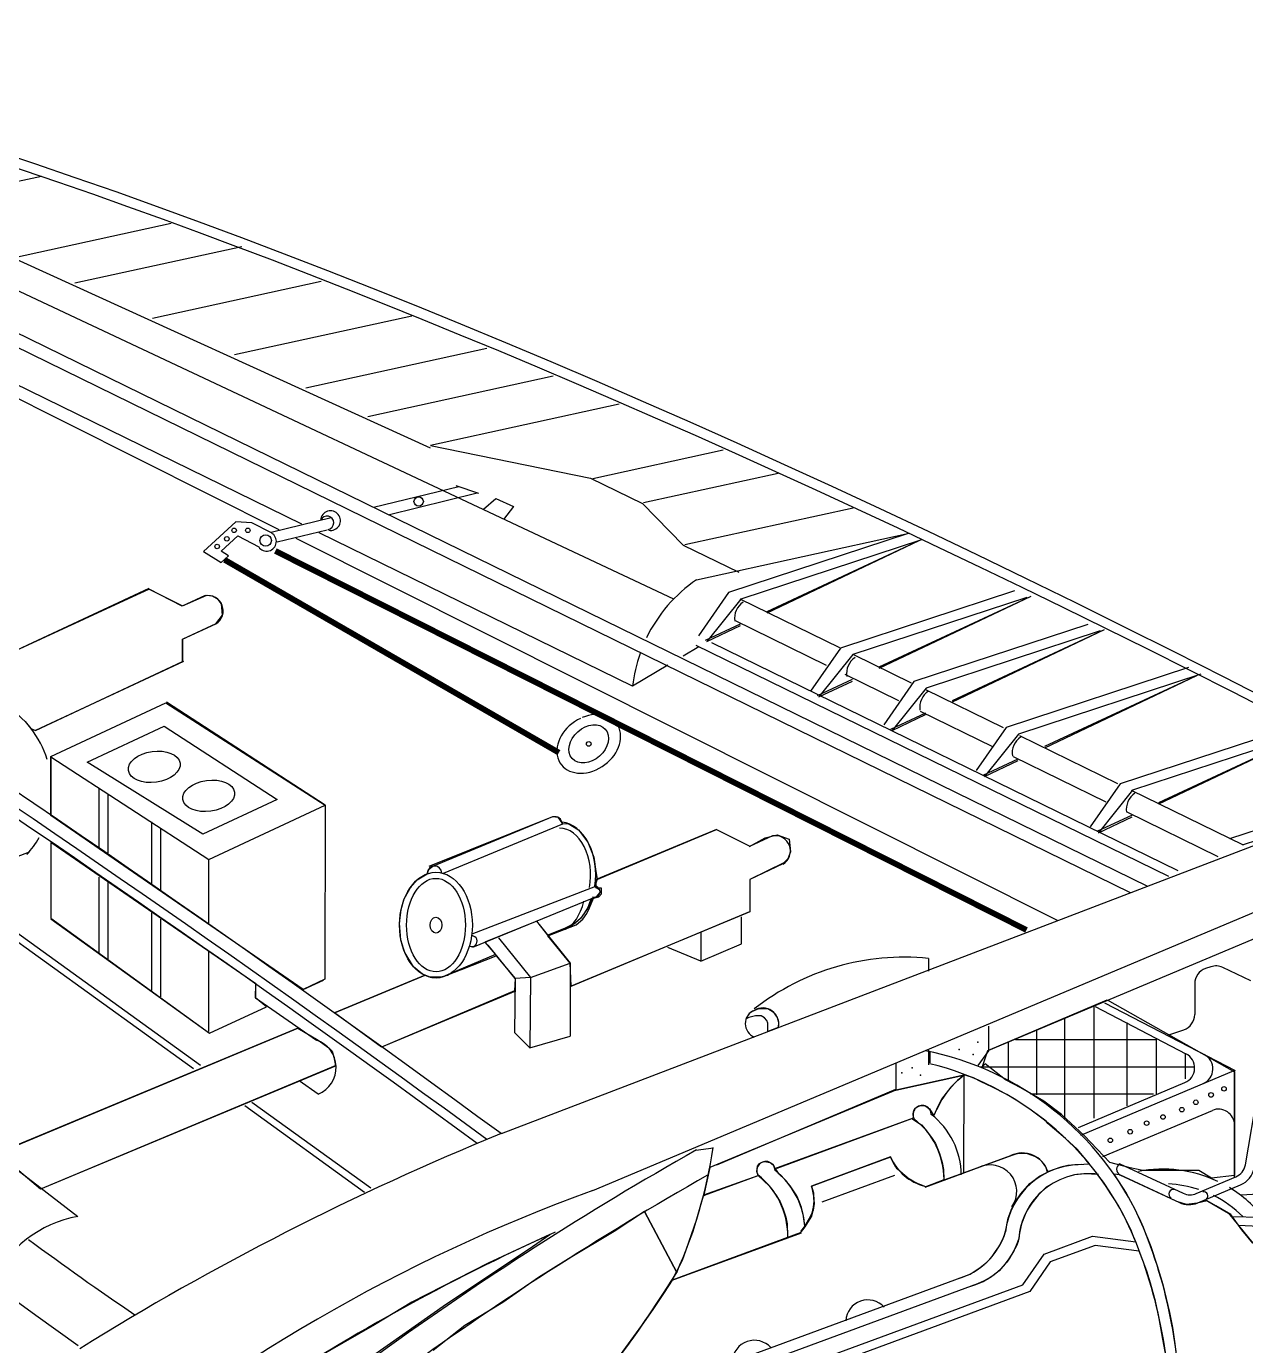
# Model space of a CAD drawing. Extents: x 4.3 to 16.6, y -10.2 to -1.3.
# Drawn here: x 6.547 to 8.648, y -5.656 to -3.382 of the extents above; entities that cross this region are included whole.
import ezdxf

# ---------------------------------------------------------------- set-up
doc = ezdxf.new("R2010")
doc.units = 0
doc.header["$MEASUREMENT"] = 0
doc.linetypes.add('0', pattern=[0])
doc.layers.get('0').update_dxf_attribs({"linetype": 'CONTINUOUS'})
doc.layers.add('1', color=7, linetype='CONTINUOUS')

# ---------------------------------------------------------------- blocks, each defined once
blk = doc.blocks.new('48')
at = {"color": 0, "linetype": '0'}
blk.add_arc((0, 0), 1, 276.07573, 64.48659, dxfattribs=at)
blk = doc.blocks.new('UNITCIRCLE0')
at = {"color": 0, "linetype": '0'}
blk.add_circle((0, 0), 1, dxfattribs=at)
blk = doc.blocks.new('49')
at = {"color": 0, "linetype": '0'}
blk.add_arc((0, 0), 1, 202.4839, 245.0477, dxfattribs=at)
blk = doc.blocks.new('50')
at = {"color": 0, "linetype": '0'}
blk.add_arc((0, 0), 1, 258.5212, 355.9733, dxfattribs=at)
blk = doc.blocks.new('51')
at = {"color": 0, "linetype": '0'}
blk.add_arc((0, 0), 1, 255.1178, 0.0112, dxfattribs=at)
blk = doc.blocks.new('52')
at = {"color": 0, "linetype": '0'}
blk.add_arc((0, 0), 1, 192.502, 241.6128, dxfattribs=at)
blk = doc.blocks.new('70')
at = {"color": 0, "linetype": '0'}
blk.add_arc((0, 0), 1, 276.13047, 339.78506, dxfattribs=at)
blk = doc.blocks.new('71')
at = {"color": 0, "linetype": '0'}
blk.add_arc((0, 0), 1, 76.1496, 73.3036, dxfattribs=at)

msp = doc.modelspace()

# ---------------------------------------------------------------- linework, layer by layer
at = {"layer": '1', "color": 7, "linetype": '0'}
for p, q in [((7.662777, -4.37), (5.753192, -3.47195)), ((5.659506, -3.484536), (8.479046, -4.864461)), ((5.65842, -3.508118), (8.449362, -4.875276)), ((6.572452, -3.640945), (6.400074, -3.678661)), ((7.021298, -4.240477), (5.977177, -3.729007)), ((7.243222, -4.109194), (6.390131, -3.721214)), ((6.796127, -3.722508), (6.525859, -3.781644)), ((5.950591, -3.73199), (6.981974, -4.249732)), ((6.917882, -3.762368), (6.630204, -3.825313)), ((7.054857, -3.822159), (6.763815, -3.885839)), ((7.210856, -3.881949), (6.905188, -3.94883)), ((7.340221, -3.937754), (7.028328, -4.005997)), ((7.454367, -3.985587), (7.135212, -4.055418)), ((7.568512, -4.033419), (7.243229, -4.104591)), ((7.243229, -4.104591), (7.51905, -4.160973)), ((7.747341, -4.11314), (7.523123, -4.162199)), ((7.51905, -4.160973), (7.608566, -4.204701)), ((7.842462, -4.153), (7.61015, -4.203831)), ((7.291741, -4.175941), (7.144693, -4.211934)), ((7.286868, -4.173676), (7.325738, -4.187249)), ((7.323621, -4.18727), (7.170107, -4.224847)), ((7.334376, -4.214396), (7.35597, -4.196299)), ((7.35597, -4.196299), (7.386203, -4.209872)), ((7.608566, -4.204701), (7.678854, -4.276567)), ((7.386203, -4.209872), (7.368927, -4.232495)), ((7.971828, -4.212791), (7.68172, -4.276267)), ((6.907417, -4.236468), (6.851605, -4.287629)), ((6.935323, -4.23793), (6.907417, -4.236468)), ((6.96881, -4.25547), (6.935323, -4.23793)), ((7.071851, -4.229764), (6.968698, -4.255013)), ((7.064961, -4.250583), (6.978618, -4.271718)), ((6.882129, -4.287239), (6.910996, -4.260777)), ((6.910996, -4.260777), (6.946984, -4.279627)), ((7.011296, -4.264452), (8.324433, -4.923633)), ((7.591341, -4.519716), (7.051281, -4.255164)), ((7.701683, -4.336359), (8.068236, -4.256156)), ((8.068236, -4.256156), (7.756704, -4.358489)), ((8.089577, -4.267444), (7.778044, -4.369775)), ((7.823423, -4.390757), (8.085368, -4.268827)), ((7.823464, -4.393346), (8.085368, -4.268827)), ((6.851605, -4.287629), (6.882302, -4.306632)), ((6.89486, -4.295119), (6.882129, -4.287239)), ((6.882302, -4.306632), (6.89486, -4.295119)), ((7.678854, -4.276567), (7.774514, -4.323297)), ((6.757881, -4.351521), (6.504185, -4.469858)), ((6.758323, -4.352469), (6.814539, -4.38069)), ((6.854761, -4.363599), (6.815179, -4.382062)), ((7.756704, -4.358489), (7.705026, -4.432699)), ((8.249809, -4.355401), (7.94961, -4.45401)), ((8.01633, -4.486278), (8.278275, -4.364348)), ((8.01637, -4.488867), (8.278275, -4.364348)), ((7.778044, -4.369775), (7.71947, -4.442788)), ((7.948509, -4.453725), (7.776694, -4.369794)), ((8.271149, -4.366688), (7.970951, -4.465296)), ((7.925649, -4.483911), (7.76753, -4.406671)), ((6.873019, -4.412143), (6.816109, -4.43869)), ((7.717062, -4.440266), (7.777687, -4.412046)), ((7.71947, -4.442788), (7.777354, -4.415268)), ((8.37612, -4.413294), (8.075922, -4.511901)), ((8.39746, -4.424581), (8.097262, -4.523189)), ((8.142641, -4.544171), (8.404586, -4.42224)), ((8.142681, -4.546759), (8.404586, -4.42224)), ((6.815817, -4.43869), (6.815817, -4.476904)), ((7.705487, -4.451954), (7.678795, -4.467799)), ((8.515791, -4.847564), (7.700931, -4.449506)), ((8.53193, -4.837793), (7.727824, -4.444989)), ((7.94961, -4.45401), (7.897932, -4.528221)), ((6.81767, -4.476904), (6.562211, -4.596066)), ((7.970951, -4.465296), (7.912376, -4.538309)), ((8.072454, -4.514272), (7.972918, -4.465649)), ((7.365755, -5.290522), (9.446067, -4.49438)), ((7.652103, -4.483645), (7.591341, -4.519716)), ((8.050589, -4.544944), (7.957878, -4.499655)), ((8.549798, -4.487727), (8.235138, -4.591086)), ((8.571138, -4.499014), (8.256479, -4.602373)), ((8.301857, -4.623354), (8.563802, -4.501424)), ((8.301898, -4.625943), (8.563802, -4.501424)), ((7.909969, -4.535787), (7.970593, -4.507567)), ((7.912376, -4.538309), (7.970261, -4.510789)), ((8.075922, -4.511901), (8.024243, -4.586113)), ((8.097262, -4.523189), (8.038688, -4.596201)), ((7.061666, -4.724965), (6.787847, -4.547113)), ((8.230618, -4.591535), (8.096864, -4.526196)), ((6.588869, -4.640946), (6.786899, -4.548574)), ((8.036281, -4.593678), (8.096905, -4.56546)), ((8.038688, -4.596201), (8.096572, -4.568681)), ((8.21264, -4.624105), (8.0877, -4.563072)), ((8.235138, -4.591086), (8.183459, -4.665297)), ((8.739264, -4.586971), (8.431941, -4.68792)), ((8.256479, -4.602373), (8.197905, -4.675385)), ((8.427792, -4.687854), (8.258915, -4.605358)), ((8.760605, -4.598258), (8.453281, -4.699207)), ((8.49866, -4.720189), (8.760605, -4.598258)), ((8.498701, -4.722777), (8.760605, -4.598258)), ((6.588636, -4.641304), (6.861264, -4.818381)), ((6.588869, -4.640946), (6.588869, -4.742528)), ((8.195497, -4.672863), (8.256121, -4.644644)), ((8.197905, -4.675385), (8.255788, -4.647865)), ((8.407869, -4.719474), (8.247762, -4.641262)), ((6.671248, -4.694659), (6.671248, -4.79733)), ((6.687258, -4.705712), (6.687258, -4.807)), ((8.431941, -4.68792), (8.380262, -4.762132)), ((8.453281, -4.699207), (8.394707, -4.772219)), ((8.644531, -4.793731), (8.451206, -4.699292)), ((8.620848, -4.782162), (8.912943, -4.686216)), ((8.940121, -4.695586), (8.642188, -4.793449)), ((6.210703, -4.728615), (6.83454, -5.178802)), ((6.224275, -4.723596), (6.846757, -5.172807)), ((6.861207, -4.818471), (7.061666, -4.724965)), ((7.061666, -4.724965), (7.061149, -5.024593)), ((7.240781, -4.829649), (7.454007, -4.744553)), ((8.3923, -4.769698), (8.452924, -4.741478)), ((8.394707, -4.772219), (8.452591, -4.744699)), ((8.600978, -4.813807), (8.443987, -4.737117)), ((6.762033, -4.753626), (6.762033, -4.86019)), ((6.778043, -4.764679), (6.778043, -4.871473)), ((7.26544, -4.841806), (7.471413, -4.756709)), ((7.735986, -4.766515), (7.528934, -4.852765)), ((7.735986, -4.766515), (7.792201, -4.794736)), ((6.588869, -4.78927), (6.588869, -4.919827)), ((7.832423, -4.777645), (7.792841, -4.796108)), ((6.460459, -4.840449), (6.552221, -4.805032)), ((6.861207, -4.929498), (6.861207, -4.818471)), ((7.52298, -5.38887), (8.90281, -4.808463)), ((7.850682, -4.826189), (7.793773, -4.852735)), ((6.671248, -4.848908), (6.671248, -4.981075)), ((6.687258, -4.856966), (6.687258, -4.990747)), ((7.314757, -4.946658), (7.527983, -4.8646)), ((7.793479, -4.852735), (7.793479, -4.90871)), ((7.316207, -4.969452), (7.532335, -4.881315)), ((6.762033, -4.910157), (6.762033, -5.044274)), ((7.485802, -5.03656), (7.793801, -4.90826)), ((6.588869, -4.920442), (6.862467, -5.117881)), ((6.778043, -4.921439), (6.778043, -5.055327)), ((7.430191, -4.930464), (7.484111, -4.996919)), ((7.449273, -4.947206), (7.488819, -4.931461)), ((7.779078, -4.963692), (7.779078, -4.917173)), ((8.730389, -4.92679), (8.204699, -5.147916)), ((7.360414, -4.953723), (7.415592, -5.021731)), ((7.709301, -4.943755), (7.709301, -4.993597)), ((6.861207, -5.114856), (6.861207, -4.977853)), ((7.38896, -5.0235), (7.342436, -4.966161)), ((7.709301, -4.993597), (7.65221, -4.970337)), ((7.709301, -4.993597), (7.779078, -4.963692)), ((7.271242, -5.018078), (7.356174, -4.984268)), ((7.415592, -5.021731), (7.484111, -4.996919)), ((7.484111, -4.996919), (7.484111, -5.123182)), ((8.10147, -4.988979), (8.10147, -5.010752)), ((7.233936, -5.017538), (7.077825, -5.082566)), ((7.38896, -5.0235), (7.387995, -5.116527)), ((7.415592, -5.021731), (7.38896, -5.0235)), ((7.415592, -5.021731), (7.414333, -5.143118)), ((8.588234, -5.003317), (8.579183, -5.006311)), ((8.657247, -5.027379), (8.608604, -5.004537)), ((6.941752, -5.033469), (6.941752, -5.056727)), ((7.02383, -5.042611), (7.058961, -5.026224)), ((7.389747, -5.045328), (7.158589, -5.141618)), ((8.56028, -5.032475), (8.56028, -5.08582)), ((6.941752, -5.056727), (7.046418, -5.129827)), ((8.40473, -5.065473), (8.62983, -5.18232)), ((6.862467, -5.117881), (6.960277, -5.072258)), ((8.336046, -5.092986), (8.336046, -5.266523)), ((8.386549, -5.071822), (8.386549, -5.264408)), ((8.388569, -5.071822), (8.545316, -5.153187)), ((7.014335, -5.109013), (6.492902, -5.326219)), ((8.204738, -5.105683), (8.204738, -5.14801)), ((8.287562, -5.112031), (8.287562, -5.224196)), ((8.443112, -5.099334), (8.443112, -5.243245)), ((8.515838, -5.120497), (8.541436, -5.111964)), ((7.387995, -5.116527), (7.414333, -5.143118)), ((7.414333, -5.143118), (7.484111, -5.123182)), ((8.239079, -5.133195), (8.239079, -5.198801)), ((8.2512, -5.128963), (8.493616, -5.128963)), ((8.493616, -5.128963), (8.493616, -5.222081)), ((8.101673, -5.147153), (8.101673, -5.172074)), ((8.103731, -5.150126), (8.103731, -5.169172)), ((8.204738, -5.14801), (8.186557, -5.173405)), ((8.544119, -5.152242), (8.544119, -5.196685)), ((6.285867, -5.165524), (6.635221, -5.433503)), ((7.080406, -5.174185), (6.570964, -5.386396)), ((8.045148, -5.169172), (8.045148, -5.215732)), ((8.190597, -5.175522), (8.558259, -5.175522)), ((8.363821, -5.2934), (8.628208, -5.182188)), ((8.628963, -5.365991), (8.628963, -5.181871)), ((7.04959, -5.222864), (7.01678, -5.199949)), ((8.045148, -5.215732), (8.162314, -5.190336)), ((8.162314, -5.190336), (8.161672, -5.358244)), ((8.359822, -5.280231), (8.543304, -5.203051)), ((8.044896, -5.215135), (7.735815, -5.345146)), ((8.277462, -5.222081), (8.489575, -5.222081)), ((8.647667, -5.344736), (8.669071, -5.219238)), ((6.922894, -5.242562), (7.129409, -5.391592)), ((6.935112, -5.236567), (7.14005, -5.384459)), ((8.401932, -5.330277), (8.590719, -5.250865)), ((7.840748, -5.350664), (8.072989, -5.265108)), ((7.700731, -5.319618), (7.730932, -5.315303)), ((7.899724, -5.381434), (8.036219, -5.331151)), ((8.095896, -5.383155), (8.24339, -5.32882)), ((8.430991, -5.342711), (8.540664, -5.393775)), ((7.715251, -5.396894), (7.807749, -5.362819)), ((7.91817, -5.40849), (8.043665, -5.362258)), ((8.430991, -5.361758), (8.533876, -5.409661)), ((8.562983, -5.394195), (8.631186, -5.365505)), ((8.565759, -5.410261), (8.639205, -5.379367)), ((8.579072, -5.40506), (8.618499, -5.428294)), ((7.611969, -5.42529), (7.667556, -5.530112)), ((8.618499, -5.428294), (8.660391, -5.479924)), ((7.65991, -5.543769), (7.882406, -5.461803))]:
    msp.add_line(p, q, dxfattribs=at)
at = {"layer": '1', "color": 7, "linetype": 'Continuous', "const_width": 0.01}
for points in [[(6.8883, -4.301934), (7.464474, -4.634302)], [(6.97582, -4.286653), (8.270388, -4.939927)]]:
    msp.add_lwpolyline(points, dxfattribs=at)
at = {"layer": '1', "color": 7, "linetype": '0'}
for points in [[(6.544304, -4.580758), (6.554496, -4.59261), (6.562211, -4.596066), (6.815817, -4.476904), (6.815817, -4.43869), (6.873019, -4.412143), (6.884852, -4.397034), (6.882963, -4.377665), (6.877022, -4.370021), (6.867566, -4.364644), (6.856861, -4.363534), (6.815179, -4.382062), (6.758323, -4.352469), (6.504185, -4.469858)], [(6.6516, -4.650654), (6.784353, -4.588732), (6.978813, -4.715039), (6.850816, -4.774745), (6.6516, -4.650654)], [(7.474233, -5.791313), (8.173496, -5.533184), (8.190711, -5.521514), (8.201851, -5.512497), (8.210959, -5.502573), (8.216907, -5.494266), (8.222854, -5.485958), (8.223622, -5.483852), (8.229698, -5.472713), (8.232766, -5.465189), (8.233748, -5.461044), (8.234761, -5.457331), (8.238812, -5.436644), (8.244888, -5.420199), (8.251978, -5.40747), (8.260585, -5.394739), (8.276281, -5.376704), (8.29299, -5.364502), (8.306662, -5.357078), (8.303623, -5.348059), (8.298053, -5.340103), (8.290965, -5.333207), (8.282357, -5.328963), (8.273244, -5.325781), (8.262103, -5.324189), (8.252991, -5.325781), (8.096533, -5.382538), (8.089952, -5.379886), (8.085899, -5.378824), (8.080331, -5.375643), (8.072737, -5.371929), (8.066154, -5.367685), (8.056533, -5.359729), (8.047419, -5.351772), (8.04185, -5.342225), (8.035774, -5.331616), (7.89957, -5.381477), (7.903114, -5.393147), (7.904127, -5.406939), (7.903114, -5.41967), (7.89957, -5.43346), (7.888431, -5.451496), (7.88033, -5.462104), (7.65991, -5.543769), (7.65991, -5.543769), (7.645957, -5.564879), (7.626133, -5.593955), (7.606308, -5.623032), (7.582518, -5.656261), (7.550799, -5.697798)], [(7.400767, -5.869149), (8.264075, -5.551738), (8.300735, -5.498649), (8.384296, -5.467586), (8.458693, -5.477187), (8.451145, -5.460243), (8.438207, -5.432005), (8.428502, -5.414496), (8.413946, -5.391341), (8.403164, -5.374398), (8.392921, -5.361408), (8.371358, -5.360278), (8.353027, -5.361972), (8.33955, -5.365925), (8.32769, -5.370444), (8.316368, -5.376092), (8.304508, -5.383434), (8.290491, -5.396988), (8.279709, -5.410543), (8.271623, -5.422969), (8.267849, -5.43031), (8.261918, -5.446124), (8.258684, -5.459679), (8.255988, -5.476622), (8.253293, -5.484529), (8.247362, -5.494695), (8.242511, -5.503732), (8.236581, -5.512204), (8.229572, -5.520111), (8.223103, -5.527452), (8.21286, -5.53536), (8.203695, -5.541572), (8.185905, -5.550044), (7.445659, -5.822828)], [(8.660391, -5.479924), (8.641367, -5.456477), (8.62235, -5.430562), (8.596507, -5.415333), (8.581806, -5.406947), (8.564827, -5.410639), (8.546129, -5.413097), (8.529804, -5.407765), (8.506788, -5.397049), (8.430991, -5.361758), (8.420937, -5.360738), (8.442095, -5.3937), (8.457173, -5.421115), (8.471758, -5.452661), (8.484478, -5.485485), (8.49582, -5.518885), (8.505227, -5.550853), (8.516915, -5.599413), (8.52187, -5.62511), (8.525725, -5.648962), (8.530113, -5.68401), (8.534183, -5.744996), (8.53418, -5.802085), (8.651299, -5.755617)], [(8.64054, -5.396199), (8.736693, -5.390856), (8.821193, -5.418329), (8.894765, -5.511431), (8.897496, -5.595722)], [(7.570859, -5.672471), (7.612208, -5.615044), (7.64502, -5.565931), (7.667556, -5.530112), (7.611969, -5.42529), (7.611969, -5.42529), (7.559706, -5.459785), (7.480802, -5.506506), (7.429344, -5.538851), (7.367594, -5.581978), (7.302413, -5.621511), (7.247525, -5.664639)], [(8.623785, -5.433591), (8.723581, -5.435881), (8.826292, -5.478616), (8.894765, -5.557218), (8.9111, -5.654599)], [(8.635441, -5.448853), (8.719212, -5.452669), (8.81755, -5.492352), (8.880197, -5.564086), (8.895553, -5.661025)]]:
    msp.add_lwpolyline(points, dxfattribs=at)
for points in [[(6.588869, -4.742528), (6.588869, -4.640946), (6.786899, -4.548574), (7.061666, -4.724965), (7.061149, -5.024593), (7.02383, -5.042611), (6.588869, -4.742528)], [(7.208462, -4.86663), (7.220259, -4.853387), (7.237649, -4.843039), (7.23982, -4.835448), (7.247223, -4.830127), (7.454007, -4.744553), (7.462384, -4.745615), (7.470809, -4.756958), (7.48033, -4.756316), (7.498337, -4.767338), (7.514596, -4.788527), (7.524429, -4.814638), (7.527844, -4.838834), (7.53024, -4.852221), (7.526312, -4.865244), (7.534365, -4.869958), (7.535229, -4.875216), (7.528929, -4.883027), (7.51923, -4.88666), (7.513884, -4.903106), (7.501618, -4.919988), (7.492985, -4.927596), (7.475138, -4.936908), (7.44509, -4.948827), (7.426493, -4.924478), (7.336583, -4.961143), (7.355258, -4.981964), (7.277593, -5.015014), (7.263004, -5.021315), (7.242291, -5.021378), (7.229095, -5.016021), (7.21382, -5.003241), (7.198917, -4.978952), (7.192285, -4.957233), (7.189767, -4.928405), (7.192512, -4.904714), (7.197975, -4.886407), (7.210492, -4.863857)], [(7.528756, -4.853498), (7.735986, -4.766515), (7.792201, -4.794736), (7.792841, -4.796108), (7.819732, -4.780919), (7.840516, -4.776081), (7.8613, -4.783339), (7.863609, -4.805112), (7.858991, -4.817209), (7.852062, -4.824467), (7.793773, -4.852735), (7.793479, -4.90871), (7.485802, -5.03656), (7.484111, -4.996919), (7.445621, -4.95027), (7.494116, -4.930916), (7.505663, -4.921238), (7.512591, -4.911562), (7.51721, -4.901884), (7.524137, -4.884949), (7.533375, -4.88253), (7.537994, -4.877691), (7.537994, -4.872853), (7.537994, -4.868014), (7.535684, -4.868014), (7.533375, -4.868014), (7.528756, -4.868014), (7.528756, -4.855918)], [(6.588869, -4.78927), (6.588869, -4.919827), (6.862467, -5.117881), (6.960277, -5.072258), (6.941752, -5.056727), (6.942187, -5.032526), (6.588869, -4.78927)], [(7.077825, -5.082566), (7.233936, -5.017538), (7.242291, -5.021378), (7.253942, -5.022571), (7.272397, -5.017907), (7.280721, -5.012887), (7.296705, -5.007942), (7.356174, -4.984268), (7.38896, -5.0235), (7.387887, -5.044623), (7.158589, -5.141618), (7.077825, -5.082566)], [(8.19477, -5.174991), (8.203542, -5.147423), (8.409679, -5.060122), (8.628975, -5.184181), (8.628975, -5.363377), (8.589501, -5.367971), (8.567573, -5.354187), (8.541257, -5.354187), (8.493011, -5.354187), (8.471082, -5.354187), (8.449153, -5.349592), (8.414065, -5.340403), (8.370207, -5.294455), (8.330733, -5.257697), (8.300032, -5.234723), (8.260559, -5.211749), (8.234243, -5.197965), (8.199156, -5.170397)], [(7.787401, -5.093009), (7.793774, -5.082501), (7.796755, -5.080338), (7.808912, -5.075052), (7.82428, -5.075533), (7.833588, -5.080913), (7.840516, -5.090589), (7.843089, -5.098601), (7.842401, -5.107732), (7.82435, -5.114782), (7.82435, -5.100266), (7.822675, -5.095957), (7.819005, -5.091392), (7.812804, -5.08817), (7.803566, -5.08817), (7.79202, -5.090589), (7.787401, -5.093009)], [(6.495449, -5.325202), (7.014553, -5.109142), (7.049628, -5.129719), (7.067866, -5.142947), (7.073478, -5.148827), (7.076284, -5.159115), (7.07909, -5.170873), (7.07909, -5.173813), (6.57121, -5.386933), (6.495449, -5.323732)], [(8.162314, -5.190336), (8.045148, -5.215732), (7.724405, -5.349556), (7.714281, -5.396472), (7.807749, -5.362819), (7.805792, -5.356084), (7.806961, -5.347109), (7.810077, -5.342621), (7.814749, -5.340173), (7.819033, -5.33895), (7.828768, -5.340581), (7.83422, -5.345068), (7.836556, -5.351188), (8.075657, -5.263885), (8.074879, -5.256948), (8.076436, -5.25083), (8.078773, -5.24675), (8.083055, -5.243895), (8.088508, -5.242263), (8.093959, -5.242671), (8.099412, -5.245119), (8.103306, -5.247973), (8.110704, -5.260213), (8.118881, -5.242671), (8.124723, -5.231248), (8.132511, -5.221048), (8.14069, -5.21085), (8.147699, -5.203098), (8.151982, -5.199019)], [(8.162314, -5.190336), (8.161672, -5.358244), (8.24339, -5.32882), (8.256763, -5.324466), (8.271432, -5.325197), (8.286102, -5.33032), (8.293087, -5.334711), (8.300771, -5.343493), (8.307058, -5.355934), (8.321977, -5.350962), (8.335854, -5.346807), (8.34973, -5.344731), (8.379008, -5.342761), (8.357662, -5.317731), (8.337836, -5.29904), (8.307058, -5.273238), (8.304263, -5.269578), (8.288897, -5.25787), (8.274226, -5.247625), (8.266541, -5.242502), (8.252571, -5.232989), (8.236505, -5.223475), (8.210659, -5.210302), (8.192496, -5.201521), (8.179223, -5.194934), (8.16665, -5.190543)], [(7.837973, -5.350986), (8.072989, -5.265108), (8.08936, -5.275478), (8.095806, -5.283458), (8.10694, -5.297578), (8.113386, -5.308014), (8.120419, -5.325202), (8.125105, -5.34055), (8.127443, -5.352747), (8.128036, -5.37063), (8.096978, -5.382909), (8.080571, -5.376156), (8.068266, -5.369402), (8.05303, -5.356512), (8.045411, -5.34853), (8.036232, -5.331188), (7.899724, -5.381434), (7.903442, -5.398435), (7.90419, -5.411146), (7.902432, -5.42281), (7.897744, -5.434474), (7.888367, -5.449822), (7.885438, -5.429564), (7.882508, -5.418514), (7.878992, -5.409306), (7.874304, -5.398256), (7.86317, -5.381066), (7.853795, -5.370016), (7.843247, -5.360194)], [(7.715251, -5.396894), (7.807749, -5.362819), (7.826839, -5.381066), (7.839732, -5.398256), (7.845591, -5.408692), (7.850864, -5.420969), (7.855553, -5.435089), (7.85785, -5.446198), (7.858483, -5.470694), (7.65991, -5.543769), (7.677413, -5.508756), (7.686788, -5.482972), (7.695301, -5.460735), (7.700853, -5.441842), (7.707884, -5.4179), (7.713745, -5.398256)], [(6.970645, -5.721746), (7.025164, -5.76588), (7.141633, -5.675017), (7.270494, -5.584154), (7.337401, -5.54002), (7.419177, -5.485502), (7.448915, -5.464733), (7.342357, -5.51406), (7.211019, -5.581558), (7.146588, -5.620499), (7.04251, -5.680209), (6.973123, -5.721746)], [(8.46473, -5.493607), (8.388779, -5.483557), (8.311227, -5.512034), (8.276049, -5.563126), (7.375816, -5.895639), (7.33824, -5.92998), (7.320902, -5.945309), (7.288671, -5.974371), (7.270282, -5.98861), (7.324647, -6.054778), (8.375489, -5.694217), (8.418361, -5.707188), (8.511102, -5.67536), (8.505505, -5.645207), (8.499113, -5.609637), (8.492713, -5.579877), (8.483975, -5.548848), (8.477522, -5.527948), (8.471127, -5.509521)]]:
    msp.add_lwpolyline(points, close=True, dxfattribs=at)
for centre, radius in [((7.222752, -4.201387), 0.008071), ((6.904626, -4.251085), 0.003937), ((6.928347, -4.251085), 0.003937), ((6.892069, -4.265703), 0.003937), ((6.959043, -4.268626), 0.009843), ((6.875326, -4.278858), 0.003937), ((7.515862, -4.619205), 0.003937), ((8.588562, -5.224196), 0.003937), ((8.610783, -5.213615), 0.003937), ((8.538059, -5.249593), 0.003937), ((8.5623, -5.236895), 0.003937), ((8.477455, -5.272873), 0.003937), ((8.505736, -5.26229), 0.003937), ((8.449174, -5.287687), 0.003937), ((8.41483, -5.302502), 0.003937)]:
    msp.add_circle(centre, radius, dxfattribs=at)
for centre, radius, start, end in [((-8.62222, -27.059162), 27.008156, 53.705814, 60.39917), ((-8.633821, -27.078835), 27.008156, 53.740147, 59.931244), ((-8.641554, -27.092142), 27.008156, 53.763405, 59.842464), ((7.06466, -4.238101), 0.011665, 278.975067, 157.004837), ((7.070867, -4.234385), 0.016965, 259.843414, 177.158508), ((6.960735, -4.270113), 0.016721, 214.680649, 61.124138), ((7.845943, -4.54805), 0.256173, 124.272995, 154.200409), ((6.859558, -4.389725), 0.026329, 300.941223, 100.274742), ((7.800601, -4.402434), 0.033366, 123.751404, 188.696136), ((7.845943, -4.54805), 0.256173, 160.634262, 173.649796), ((7.993507, -4.497955), 0.033366, 123.751404, 188.696136), ((8.119819, -4.555848), 0.033366, 123.751404, 188.696136), ((6.42099, -4.697106), 0.169538, 17.535892, 58.824051), ((8.279035, -4.635032), 0.033366, 123.751404, 188.696136), ((8.475838, -4.731866), 0.033366, 123.751404, 188.696136), ((7.457633, -4.756996), 0.012333, 1.334192, 106.247253), ((6.42099, -4.697106), 0.169538, 318.20752, 330.419586), ((7.83722, -4.803771), 0.026329, 300.941223, 100.274742), ((7.250209, -4.842093), 0.012333, 1.334192, 178.665817), ((7.525807, -4.874063), 0.009492, 247.539825, 85.61673), ((7.314031, -4.95916), 0.009492, 247.539825, 85.61673), ((8.058859, -5.40306), 0.416268, 84.124657, 128.231277), ((8.59689, -5.029481), 0.027559, 64.844009, 108.305336), ((8.587838, -5.032475), 0.027559, 108.305176, 179.999985), ((7.810353, -5.101476), 0.024718, 111.5914, 248.409164), ((7.815853, -5.101869), 0.027559, 348.158936, 121.979034), ((8.532721, -5.08582), 0.027559, 288.434906, 0.000003), ((7.03083, -5.176931), 0.049616, 292.215454, 71.689606), ((7.994437, -5.657776), 0.519742, 24.507708, 78.770622), ((8.532619, -5.177648), 0.027559, 292.813477, 62.566593), ((8.564107, -5.179254), 0.027559, 292.813568, 62.566662), ((7.978276, -5.674706), 0.519742, 24.507708, 76.006569), ((8.249885, -5.306902), 0.145795, 126.91523, 156.718384), ((8.090619, -5.257975), 0.015713, 0.814906, 208.537216), ((8.601405, -5.276268), 0.027559, 0, 112.813538), ((7.994479, -5.371195), 0.133995, 0.579784, 52.086342), ((8.023994, -5.363464), 0.133995, 0.579784, 52.086342), ((9.198606, -9.779234), 4.848517, 112.224068, 121.868881), ((10.521554, -10.310503), 5.733007, 119.462975, 132.435043), ((6.882339, -5.183769), 0.858207, 336.198792, 351.198792), ((7.821291, -5.354602), 0.015713, 0.814906, 208.537216), ((8.115581, -5.297765), 0.086101, 202.841141, 256.350372), ((8.263282, -5.370243), 0.045952, 18.257318, 115.650101), ((8.436732, -5.352234), 0.01112, 121.079094, 238.920914), ((10.55409, -10.346449), 5.733007, 119.618263, 132.435043), ((7.725152, -5.467823), 0.133995, 0.579784, 52.086342), ((7.754667, -5.460092), 0.133995, 5.880495, 52.086342), ((8.207677, -5.390834), 0.045952, 325.131531, 115.650101), ((8.364631, -5.475393), 0.131357, 89.398628, 173.349213), ((8.377041, -5.480148), 0.120208, 81.75502, 176.470261), ((8.505258, -5.574458), 0.22245, 64.692825, 100.88398), ((8.620501, -5.340102), 0.027559, 292.813599, 350.320984), ((8.62394, -5.343077), 0.03937, 292.813599, 350.320953), ((8.5185, -8.139631), 2.925364, 109.895569, 130.453339), ((7.832601, -5.406268), 0.071569, 312.852386, 20.303745), ((8.505258, -5.574458), 0.1972, 71.603012, 87.197701), ((8.523883, -5.39496), 0.008072, 75.249603, 240.252609), ((8.505258, -5.574458), 0.22245, 38.127029, 58.865768), ((8.550494, -5.37397), 0.03937, 245.033096, 292.813629), ((8.552297, -5.368792), 0.027559, 245.032791, 292.813416), ((8.57584, -5.398504), 0.007258, 309.742584, 101.283188), ((8.505258, -5.574458), 0.1972, 45.544144, 63.736584), ((6.672519, -5.635842), 0.205747, 100.444672, 154.99765), ((7.70178, -5.769916), 0.832776, 357.940979, 23.17547), ((10.194322, -0.516248), 6.152515, 233.677216, 235.774139), ((8.992413, -8.865328), 3.734433, 114.26088, 123.627525), ((8.118543, -5.424955), 0.120862, 285.71109, 343.05542), ((8.141446, -5.437522), 0.120862, 285.71109, 343.05542), ((7.685619, -5.786847), 0.832776, 357.940979, 23.17547), ((6.089529, -4.562255), 1.851194, 289.44696, 328.477844), ((7.996849, -5.615749), 0.038171, 42.115803, 176.383026), ((7.80131, -5.685321), 0.038171, 42.115803, 176.383026)]:
    msp.add_arc(centre, radius, start, end, dxfattribs=at)
at = {"layer": '1', "color": 7}
for p in [(8.186557, -5.133195), (8.154235, -5.145894), (8.178476, -5.154358), (8.07343, -5.177638), (8.055249, -5.186104), (8.08757, -5.190336)]:
    msp.add_point(p, dxfattribs=at)

# ---------------------------------------------------------------- block references
for name, p, xscale, yscale, rotation in [('48', (8.885575, -5.840381), 4.759241, 1.047324, 150.562347), ('70', (8.869786, -5.8073), 4.724809, 1.012321, 150.818008), ('71', (7.515862, -4.619205), 0.05934, 0.045331, 35.537708), ('51', (7.465018, -4.845509), 0.081203, 0.054033, 89.582054), ('50', (7.465018, -4.845509), 0.09184, 0.062969, 89.63046999999999), ('49', (7.465018, -4.845509), 0.09184, 0.062988, 89.63046999999999), ('52', (7.465018, -4.845509), 0.095073, 0.048197, 90.35701800000001)]:
    msp.add_blockref(name, p, dxfattribs=dict(at, xscale=xscale, yscale=yscale, rotation=rotation))
at = {"layer": '1', "color": 7, "linetype": '0'}
for p, xscale, yscale, rotation in [((7.515862, -4.619205), 0.03813, 0.028192, 41.555241), ((6.766992, -4.658714), 0.045081, 0.026679, 8.222128999999997), ((6.860842, -4.70868), 0.045081, 0.026679, 8.222128999999997), ((7.252516, -4.931521), 0.091073, 0.062785, 90.000038), ((7.252516, -4.931521), 0.080598, 0.050684, 90.092918), ((7.252516, -4.931521), 0.013737, 0.010153, 90.545036)]:
    msp.add_blockref('UNITCIRCLE0', p, dxfattribs=dict(at, xscale=xscale, yscale=yscale, rotation=rotation))

doc.saveas('drawing.dxf')
